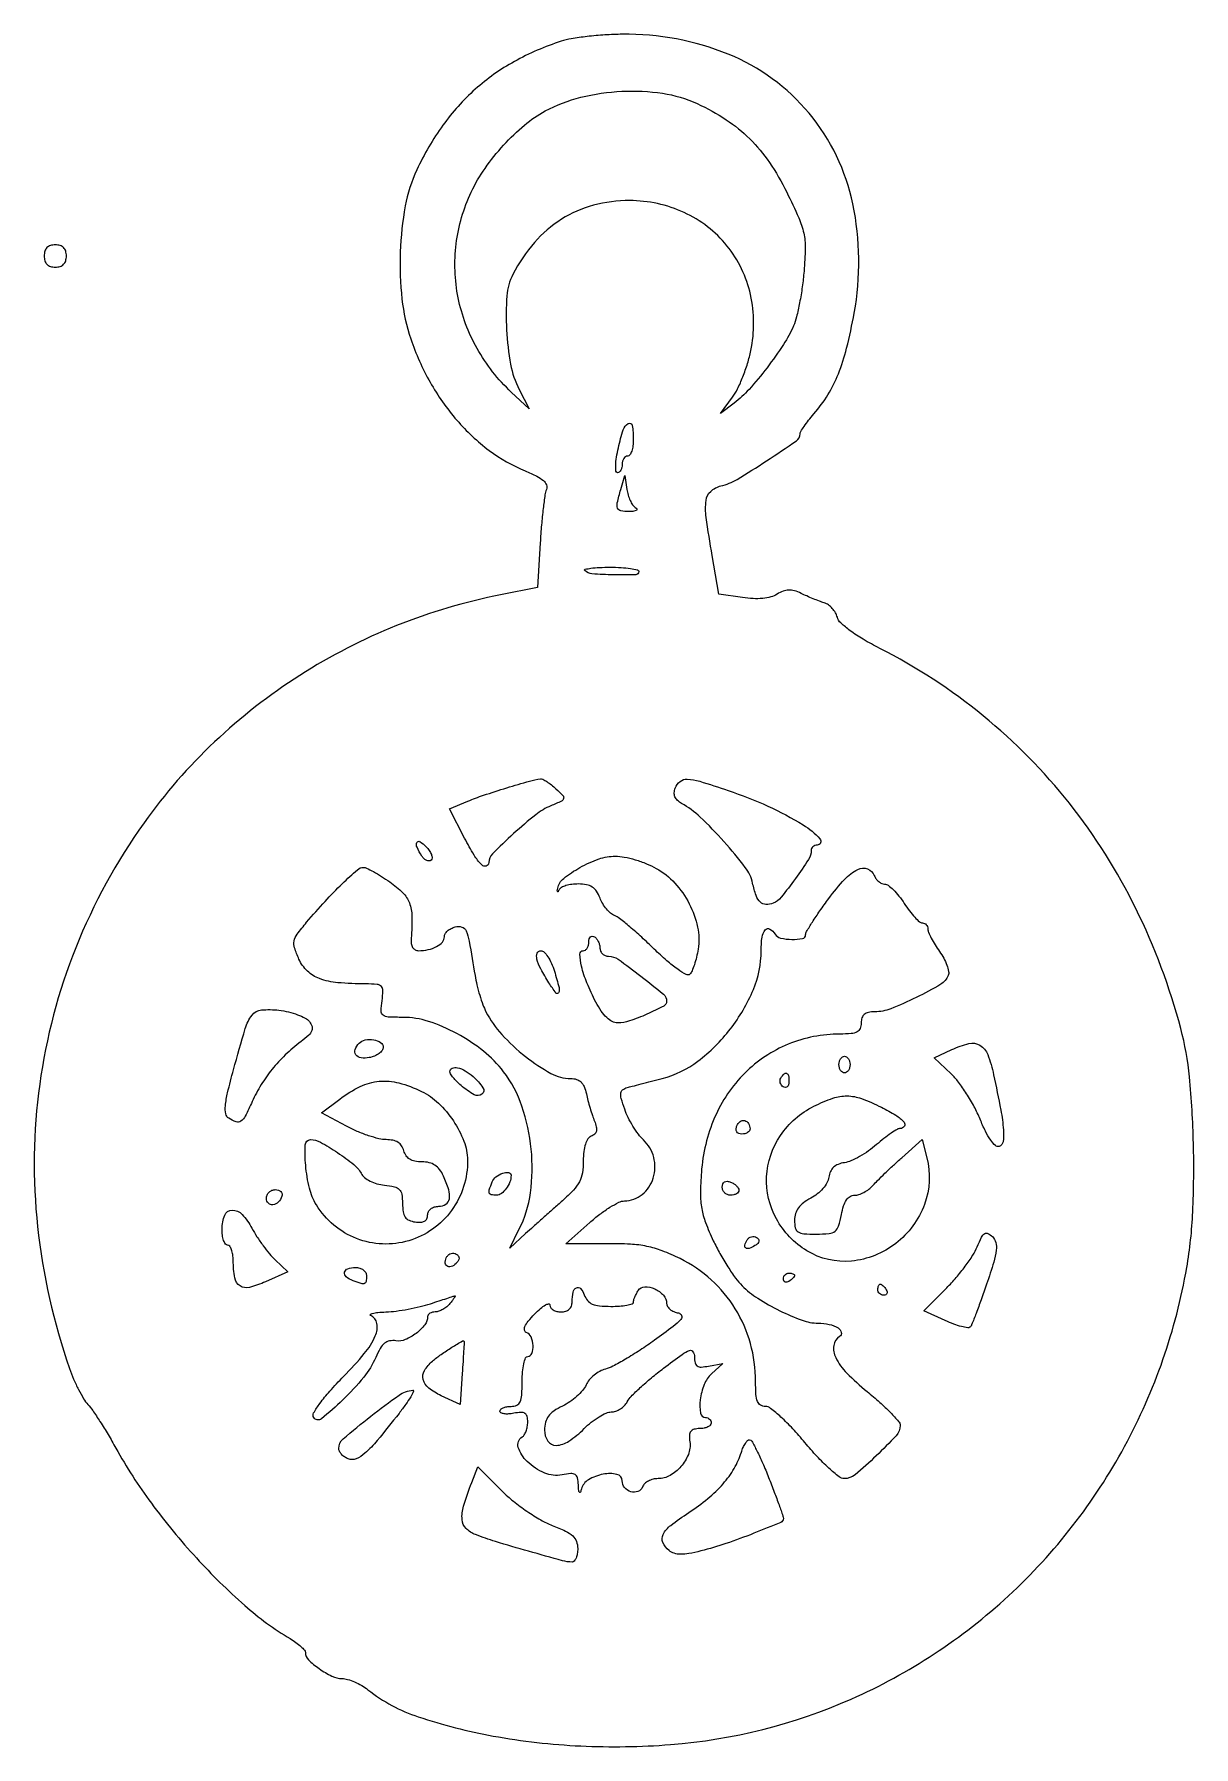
# Model space of a CAD drawing. Extents: x 0 to 209, y 1 to 309.
import ezdxf

# ---------------------------------------------------------------- set-up
doc = ezdxf.new("R2010")
doc.units = 0

msp = doc.modelspace()

# ---------------------------------------------------------------- linework, layer by layer
for points in [[(95, 307.645147, 0.047051), (86.594346, 303.989402, 0.056077), (79.543692, 298.995084, 0.055706), (73.743255, 292.528623, 0.045499), (69.050722, 284.5, 0.064658), (66.97737, 278.001821, 0.035968), (66.081319, 269.723089, 0.035664), (66.381661, 261.239459, 0.055111), (67.957954, 254.082924, 0.046706), (71.446738, 246.275888, 0.050158), (76.255599, 239.451294, 0.05272), (82.070086, 234.019418, 0.06424), (88.537887, 230.335555, -0.017796), (90.630556, 229.388377, -0.06391), (91.847936, 228.576332, -0.123605), (92.388195, 227.801562, -0.193647), (92.372483, 227, 0.065161), (92.098288, 226.016994, 0.006347), (91.779645, 223.564247, 0.00796), (91.482308, 220.617868, 0.006218), (91.250243, 217.410204), (90.766014, 209.320408), (84.133007, 208.024477, 0.047161), (65.404897, 202.49288, 0.046854), (48.001467, 193.540836, 0.047079), (32.644358, 181.552669, 0.048604), (19.981923, 167.020745, 0.059774), (7.686925, 144.52684, 0.061296), (1.192252, 119.952414, 0.060791), (0.820851, 94.353272, 0.057125), (6.553158, 68.844838, 0.017735), (7.298313, 66.927306, 0.016386), (8.195866, 65.015209, 0.016634), (9.107376, 63.365998, 0.051183), (9.868391, 62.344838, -0.035489), (10.728821, 61.262749, -0.007775), (12.043259, 59.279421, -0.008057), (13.493971, 56.932354, -0.007658), (14.893727, 54.5, 0.03258), (21.285009, 44.57271, 0.025913), (29.389158, 34.732713, 0.026559), (38.08915, 26.179118, 0.046288), (46.25, 20.212688, -0.02177), (47.303067, 19.519252, -0.028891), (48.192188, 18.794915, -0.028999), (48.837148, 18.131676, -0.180277), (49, 17.694685, 0.20218), (49.535523, 16.424448, 0.039768), (51.481195, 14.80766, 0.041842), (53.765509, 13.468596, 0.10813), (55.615141, 13.033269, -0.068663), (56.605282, 12.880748, -0.030245), (57.852551, 12.424864, -0.029225), (59.137152, 11.77342, -0.034703), (60.261655, 11.008822, 0.086411), (69.292551, 6.143917, 0.035635), (82.797742, 2.688446, 0.033061), (98.53765, 0.899846, 0.031245), (114.679262, 1.148746, 0.084683), (147.22024, 9.348716, 0.082738), (175.497027, 27.911609, 0.082117), (196.390857, 54.781942, 0.08165), (207.574669, 87, 0.031664), (208.657042, 96.995154, 0.017374), (208.777974, 109.311483, 0.017263), (208.065512, 121.281792, 0.041729), (206.502631, 130, 0.04894), (198.409982, 151.591937, 0.053411), (186.457319, 170.525321, 0.05422), (170.946721, 186.261721, 0.053293), (152.330308, 198.400286, -0.014993), (149.364129, 200.025738, -0.025703), (147.009415, 201.577513, -0.028552), (145.329954, 202.96693, -0.142647), (144.708986, 204.004838, 0.06978), (144.373873, 204.808381, 0.051833), (143.800416, 205.581786, 0.052396), (143.089251, 206.211219, 0.077022), (142.344939, 206.585631, -0.013175), (141.474222, 206.89234, -0.006163), (140.362886, 207.332814, -0.006102), (139.20813, 207.823601, -0.008509), (138.188288, 208.292684, 0.040869), (136.971889, 208.759487, 0.079553), (135.942965, 208.889782, 0.083204), (134.955501, 208.690812, 0.048385), (133.870114, 208.150957, -0.073286), (132.744167, 207.65899, -0.041836), (131.2814, 207.389783, -0.036214), (129.553355, 207.344875, -0.025614), (127.620763, 207.534161), (123.377875, 208.170422), (122.188937, 215.10377, -0.007425), (121.117381, 221.962507, -0.066131), (121.092815, 225.01051, -0.176256), (121.931707, 226.650028, -0.128585), (123.75, 227.627282, 0.074588), (126.659861, 228.810817, 0.011519), (131.959772, 232.120575, 0.006147), (137.357475, 235.76258, 0.246025), (138, 236.989352, -0.14071), (138.118533, 237.402209, -0.011853), (138.734777, 238.336925, -0.015014), (139.543282, 239.43056, -0.011039), (140.501369, 240.594461, 0.040091), (143.017411, 244.04059, 0.042696), (144.891438, 247.774441, 0.034475), (146.380747, 252.409347, 0.015097), (147.737963, 258.72162, 0.097183), (147.49908, 278.363573, 0.122479), (139.620899, 294.686743, 0.123624), (125.084467, 305.316491, 0.100157), (106.039901, 308.895147, 0.012801), (102.896496, 308.770896, 0.01191), (99.686721, 308.484707, 0.011985), (96.846506, 308.093974, 0.038901)], [(119.5, 296.418366, -0.037929), (124.709014, 293.524159, -0.049351), (128.944589, 290.087887, -0.048402), (132.484945, 285.831871, -0.034542), (135.609862, 280.474886, -0.010601), (137.760529, 275.8806, -0.050424), (138.660583, 273.126411, -0.058128), (138.92831, 270.429985, -0.016999), (138.714917, 266.262176, -0.013635), (138.397088, 263.446927, -0.012631), (137.919855, 260.579998, -0.012733), (137.365793, 258.050962, -0.040719), (136.818859, 256.414412, -0.044419), (135.029544, 253.081522, -0.018315), (132.057781, 248.902169, -0.018165), (128.816673, 244.983614, -0.049331), (126.170273, 242.54367), (123.708569, 240.686803), (125.855799, 243.593401, 0.046458), (126.760865, 245.091677, 0.019264), (127.709329, 247.261812, 0.018862), (128.553709, 249.681161, 0.023105), (129.150429, 252, 0.106509), (129.084625, 262.04718, 0.11583), (124.845245, 270.836836, 0.115879), (117.138591, 276.818443, 0.106666), (107.332905, 278.978038, 0.066657), (100.831208, 278.135511, 0.075679), (95.079586, 275.614761, 0.073679), (90.221394, 271.428718, 0.058877), (86.343864, 265.698067, 0.101455), (85.247344, 261.812215, 0.031682), (85.189696, 255.725397, 0.032376), (85.930851, 249.505611, 0.072053), (87.459997, 245), (89.242491, 241.5), (86.051197, 244.5, -0.075401), (79.899374, 252.332839, -0.079587), (76.487545, 261.496775, -0.080532), (76.130739, 271.17404, -0.079829), (78.844627, 280.5, -0.041651), (81.322799, 284.771018, -0.032694), (84.667043, 288.954464, -0.033293), (88.429717, 292.563036, -0.051214), (92.161526, 295.092049, -0.062759), (98.553435, 297.55584, -0.048557), (105.944558, 298.639011, -0.049215), (113.280361, 298.272849, -0.070894)], [(2, 269, 0.072254), (2.126841, 268.126841, 0.124864), (2.5, 267.5, 0.124864), (3.126841, 267.126841, 0.072254), (4, 267, 0.072254), (4.873159, 267.126841, 0.124864), (5.5, 267.5, 0.124864), (5.873159, 268.126841, 0.072254), (6, 269, 0.072254), (5.873159, 269.873159, 0.124864), (5.5, 270.5, 0.124864), (4.873159, 270.873159, 0.072254), (4, 271, 0.072254), (3.126841, 270.873159, 0.124864), (2.5, 270.5, 0.124864), (2.126841, 269.873159, 0.072254)], [(108, 236, -0.031626), (107.927234, 234.850749, -0.048861), (107.70625, 233.88125, -0.06271), (107.384262, 233.209557, -0.254951), (107, 233, 0.148195), (106.618646, 232.884432, 0.098894), (106.29375, 232.559375, 0.082425), (106.074694, 232.073457, 0.064853), (106, 231.5, -0.055471), (105.936145, 230.926207, -0.07503), (105.747002, 230.440625, -0.094437), (105.467326, 230.114934, -0.169843), (105.138731, 230, -0.388046), (104.861124, 230.253642, -0.031907), (104.832948, 231.321875, -0.029747), (104.974129, 232.774313, -0.017148), (105.307208, 234.5, -0.020579), (106.191595, 237.744556, -0.191101), (107.093366, 238.848559, -0.520686), (107.80067, 238.505247, -0.03972)], [(108.350815, 223.765313, -0.129985), (108.619171, 223.473443, -0.38145), (108.558557, 223.229865, -0.123445), (108.107793, 223.064082, -0.024999), (107.25, 223.015313, -0.043816), (105.754286, 223.136384, -0.266266), (105.177317, 223.611416, -0.148626), (105.113405, 224.571841, -0.012558), (105.743148, 227), (106.458987, 229.5), (106.830309, 227, 0.036705), (107.05724, 225.989123, 0.036317), (107.430128, 225.018561, 0.038696), (107.883245, 224.221204, 0.102318)], [(109, 212.232603, -0.406457), (108.436546, 211.653985, -0.01058), (104.481386, 211.632649, -0.013479), (100.566561, 211.800003, -0.180864), (99.280823, 212.385844, -0.583096), (99.346984, 212.624534, -0.027635), (100.364783, 212.819592, -0.022346), (101.89307, 212.956602, -0.011182), (103.833333, 213, -0.013955), (105.814091, 212.944707, -0.022913), (107.482292, 212.774577, -0.019144), (108.759004, 212.534684, -0.350023)], [(94.082198, 173.138048, -0.015861), (95.327446, 171.90187, -0.267797), (95.456754, 171.359444, -0.214959), (95.059483, 170.899829, -0.010464), (93.169007, 170.070005, 0.07031), (90.447174, 168.463927, 0.016968), (86.460331, 165.055045, 0.011318), (82.642078, 161.396975, 0.198597), (82, 159.844198, -0.328569), (81.544286, 159.225582, -0.280139), (80.74066, 159.426767, -0.058691), (79.354036, 161.206166, -0.016974), (77.648333, 164.25), (74.936223, 169.5), (78.218112, 170.887553, -0.018791), (81.061731, 171.965763, -0.00658), (85.223306, 173.306555, -0.005286), (89.333963, 174.524061, -0.041255), (91.291813, 174.910583, -0.145369), (91.718213, 174.834635, -0.02524), (92.438112, 174.426785, -0.025582), (93.258969, 173.844386, -0.020452)], [(125.055828, 172.828638, -0.025152), (132.232406, 170.001298, -0.031137), (138.576166, 166.635178, -0.071636), (141.587219, 164.134199, -0.649979), (141.083333, 163, 0.089892), (140.669733, 162.925035, 0.095317), (140.318229, 162.710171, 0.099771), (140.083049, 162.389765, 0.109004), (140, 162.013348, -0.144701), (139.533355, 160.434661, -0.012725), (137.154352, 156.959228, -0.013576), (134.604541, 153.624947, -0.125484), (133.159758, 152.546716, -0.105941), (131.853639, 152.308546, -0.187625), (130.859946, 152.730623, -0.115971), (130.096545, 153.92878, -0.030052), (129.468147, 156.145027, 0.10974), (128.147523, 158.988416, 0.01856), (124.309688, 163.633421, 0.020851), (120.03203, 168.050698, 0.064287), (116.682332, 170.5, -0.064329), (115.936614, 171.045365, -0.104618), (115.493794, 171.68932, -0.111251), (115.365263, 172.427782, -0.079843), (115.53932, 173.25, -0.134123), (116.424436, 174.452264, -0.180362), (117.69996, 174.864564, -0.063669), (119.944765, 174.475957, -0.006605)], [(71.636103, 160.30277, -0.176889), (71.278758, 160.136611, -0.124167), (70.836774, 160.208838, -0.091488), (70.371933, 160.521099, -0.058289), (69.96094, 161.02896, -0.030352), (69.087353, 162.615839, -0.214706), (69.070563, 163.474261, -0.466566), (69.590144, 163.631732, -0.051692), (70.690476, 162.738095, -0.042131), (71.283044, 162.036266, -0.061728), (71.665576, 161.325397, -0.081089), (71.79508, 160.713459, -0.211086)], [(112.113756, 158.815909, -0.079194), (115.464027, 156.161143, -0.066148), (118.069214, 152.437997, -0.0677), (119.562618, 148.259396, -0.092495), (119.656696, 144.271892, -0.018397), (119.367633, 142.828603, -0.020748), (118.982375, 141.468089, -0.020512), (118.562736, 140.347977, -0.096782), (118.181336, 139.781336, -0.334068), (117.534719, 139.689834, -0.027019), (115.986626, 140.656693, -0.02652), (114.031469, 142.190855, -0.013766), (111.7519, 144.29703, 0.008165), (109.512543, 146.413033, 0.010219), (107.36415, 148.298526, 0.008603), (105.512019, 149.804481, 0.074905), (104.591863, 150.326375, -0.089202), (103.901227, 150.744449, -0.040412), (103.16434, 151.507829, -0.038322), (102.496952, 152.461992, -0.042633), (102.009743, 153.474374, 0.054183), (101.39087, 154.687953, 0.104494), (100.620988, 155.453726, 0.098939), (99.576865, 155.867439, 0.045035), (98.108084, 156, 0.032373), (96.944823, 155.924604, 0.039863), (95.881385, 155.698906, 0.044227), (95.051327, 155.37005, 0.16261), (94.658333, 154.975, -0.022436), (94.471857, 154.63788, -0.481129), (94.373375, 154.625625, -0.238367), (94.325005, 154.766968, -0.014233), (94.402093, 155.225, -0.177153), (95.47589, 156.992753, -0.041452), (98.400801, 158.957093, -0.042789), (101.82862, 160.500296, -0.084574), (104.761729, 161, -0.048139), (106.367773, 160.845014, -0.024095), (108.351096, 160.358423, -0.023674), (110.372239, 159.652309, -0.032158)], [(64.196249, 156.363999, -0.043858), (66.512234, 154.438189, -0.106994), (67.715128, 152.58722, -0.08787), (68.173269, 150.176704, -0.023343), (68.039125, 146.25, 0.051695), (68.060314, 145.307264, 0.100499), (68.300507, 144.596989, 0.132642), (68.741788, 144.159897, 0.129945), (69.346647, 144, 0.053073), (71.103636, 144.187025, 0.069938), (72.614463, 144.741505, 0.088195), (73.642599, 145.551584, 0.183916), (74, 146.490357, -0.134979), (74.144619, 147.016304, -0.072995), (74.57114, 147.541157, -0.064048), (75.200815, 147.985703, -0.057823), (75.944306, 148.275185, -0.137827), (77.171157, 148.252915, -0.226394), (77.924939, 147.568284, -0.05343), (78.469232, 145.68535, -0.00285), (79.518336, 139.534555, 0.018651), (79.864968, 137.829266, 0.01405), (80.367772, 135.983328, 0.014256), (80.939486, 134.272698, 0.03156), (81.492879, 133.01377, 0.065791), (84.338958, 128.929865, 0.040843), (88.623966, 124.945009, 0.040857), (93.181481, 121.921072, 0.126282), (96.730948, 121.003738, -0.073869), (97.801354, 120.842898, -0.119828), (98.58872, 120.376121, -0.102618), (99.152099, 119.539457, -0.044371), (99.550156, 118.25, 0.011617), (99.83874, 117.039164, 0.007841), (100.221485, 115.671569, 0.007901), (100.633453, 114.360113, 0.01555), (101.009467, 113.334064, -0.037228), (101.34276, 112.286177, -0.110424), (101.352932, 111.536374, -0.153491), (101.052024, 110.999678, -0.097504), (100.440259, 110.615449, 0.155668), (99.833107, 110.129205, 0.068079), (99.378719, 109.190287, 0.051146), (99.092322, 107.863345, 0.027599), (99, 106.192063, -0.039856), (98.827975, 104.03742, -0.080584), (98.293678, 102.425996, -0.068787), (97.215059, 100.909809, -0.022798), (95.25, 99.006203, 0.000709), (93.604609, 97.547451, 0.000499), (91.758134, 95.902441, 0.000503), (89.994812, 94.325159, 0.001058), (88.628755, 93.095526), (85.757509, 90.5), (87.432237, 93.803764, 0.084084), (89.488579, 100.418741, 0.057805), (89.631313, 108.287832, 0.057575), (87.964296, 116.019094, 0.081229), (84.656483, 122.228165, 0.061441), (81.046916, 125.918583, 0.044691), (76.252933, 129.089837, 0.045599), (71.132274, 131.278783, 0.078367), (66.559001, 132, -0.011594), (63.874526, 132.062257, -0.157656), (62.969732, 132.401906, -0.236566), (62.623375, 133.148521, -0.028881), (62.786692, 135, 0.025641), (62.957296, 136.800772, 0.206301), (62.668015, 137.560756, 0.181903), (61.892828, 137.926005, 0.019297), (59.863499, 138.011006, -0.020766), (54.809532, 138.237563, -0.067308), (51.540792, 138.971041, -0.101917), (49.361675, 140.332024, -0.096251), (47.844559, 142.46851, -0.026745), (47.044833, 144.517713, -0.131708), (46.975153, 145.74537, -0.10891), (47.521178, 146.96096, -0.015568), (49.227716, 149.113774, -0.010425), (52.543559, 152.877198, -0.01477), (55.659065, 156.073203, -0.010273), (58.357029, 158.576903, -0.182527), (59.446249, 158.994923, -0.116597), (60.007143, 158.865496, -0.011723), (61.23189, 158.224183, -0.014206), (62.6704, 157.373147, -0.010844)], [(151.361626, 157.5, 0.068184), (151.677344, 156.92559, 0.06223), (152.144554, 156.436989, 0.065969), (152.685762, 156.103883, 0.102942), (153.218615, 155.987621, -0.162756), (153.854333, 155.768208, -0.031163), (154.787231, 154.95439, -0.030271), (155.800294, 153.823823, -0.02383), (156.759193, 152.487621, 0.018609), (157.69677, 151.151919, 0.025232), (158.645798, 150.024489, 0.023868), (159.496913, 149.194345, 0.183312), (160.009193, 149, -0.109794), (160.387187, 148.915985, -0.099874), (160.708951, 148.678159, -0.095089), (160.924748, 148.322678, -0.089232), (161, 147.90437, 0.101824), (161.123256, 147.305404, 0.018159), (161.614927, 146.266997, 0.018962), (162.291939, 145.07476, 0.016105), (163.093368, 143.868876, -0.031431), (163.855571, 142.642092, -0.036449), (164.416277, 141.387284, -0.039426), (164.721743, 140.277293, -0.139939), (164.657262, 139.549222, -0.170145), (163.302327, 137.951867, -0.017723), (158.907855, 135.580618, -0.021345), (154.316732, 133.548519, -0.093776), (151.417838, 133, 0.048216), (150.286645, 132.890663, 0.125245), (149.55223, 132.543204, 0.14605), (149.139898, 131.926906, 0.07504), (149, 131, -0.09233), (148.810868, 129.984516, -0.182073), (148.272267, 129.380826, -0.101914), (147.21235, 129.0772, -0.018969), (145.178139, 129, 0.097351), (135.889432, 127.174167, 0.099338), (128.058151, 121.973591, 0.095714), (122.631154, 113.96757, 0.083554), (120.240737, 104.120534, 0.015941), (120.088281, 100.267724, 0.045269), (120.310389, 97.591528, 0.047778), (121.002104, 95.080091, 0.019411), (122.394829, 91.813896, 0.016975), (123.589889, 89.494806, 0.014497), (125.00087, 87.134307, 0.014738), (126.410064, 85.062184, 0.039695), (127.564901, 83.707826, 0.054702), (130.375195, 81.453304, 0.02747), (134.347247, 79.221669, 0.026733), (138.378784, 77.500485, 0.086031), (141.239102, 76.984687, -0.051977), (143.265808, 76.759549, -0.086306), (144.853967, 76.112889, -0.201163), (145.421027, 75.30997, -0.318978), (145.106763, 74.565983, 0.222871), (144.05905, 72.962106, 0.152132), (144.41571, 70.778094, 0.078501), (146.411508, 67.98549, 0.02781), (150.056802, 64.670314, -0.011929), (152.333592, 62.728112, -0.016958), (154.254185, 60.887898, -0.013006), (155.729278, 59.294441, -0.182185), (156, 58.576116, -0.188224), (155.280176, 56.731716, -0.01654), (151.698887, 53.091708, -0.017029), (147.886034, 49.704165, -0.174836), (145.933799, 49, -0.171059), (145.007561, 49.326434, -0.016516), (143.172584, 50.905901, -0.019487), (141.064134, 53.003025, -0.014182), (138.881145, 55.488173, 0.014754), (136.692453, 57.974067, 0.020066), (134.566649, 60.07392, 0.017377), (132.712347, 61.64971, 0.167252), (131.75, 61.988173, -0.13845), (130.889176, 62.237487, -0.161947), (130.348321, 62.889302, -0.07778), (130.071081, 64.15113, -0.015259), (130, 66.479764, 0.067831), (129.068505, 73.314505, 0.070142), (126.343942, 79.566735, 0.070703), (122.020835, 84.781474, 0.070724), (116.416468, 88.58467, 0.021765), (113.181799, 89.996296, 0.041325), (110.457355, 90.795572, 0.037472), (107.467499, 91.179934, 0.014848), (103.324169, 91.276287), (95.832017, 91.228007), (100.166009, 95.085622, -0.019804), (101.966206, 96.564459, -0.023057), (103.79126, 97.818399, -0.022879), (105.411417, 98.724943, -0.11288), (106.421259, 98.971618, 0.16971), (109.591741, 100.132487, 0.14675), (111.578507, 103.085892, 0.137433), (111.681133, 106.803843, 0.144803), (109.825624, 109.947829, -0.044862), (108.905968, 110.973182, -0.023081), (107.937915, 112.402572, -0.022742), (107.070454, 113.976714, -0.031776), (106.452757, 115.459747, -0.013199), (105.833483, 117.428653, -0.096939), (105.750052, 118.407138, -0.208806), (106.080899, 118.985092, -0.096769), (106.877133, 119.366041, 0.000193), (107.788996, 119.602473, 0.000039), (109.40521, 120.022334, 0.000041), (111.284331, 120.510817, 0.000039), (113.204433, 121.010281, 0.099033), (119.625257, 124.127624, 0.065702), (125.462507, 129.909401, 0.065734), (129.597105, 137.003777, 0.099425), (131, 143.989102, -0.033536), (131.162896, 146.415039, -0.140632), (131.74432, 147.739986, -0.361551), (132.56701, 147.89308, -0.127522), (133.5, 147, 0.199929), (134.506277, 146.277703, 0.051308), (136.534797, 146.022014, 0.054695), (138.435349, 146.186675, 0.357988), (139, 146.874252, -0.137246), (139.156149, 147.432403, -0.006152), (140.22434, 149.144256, -0.009947), (141.571101, 151.155348, -0.006916), (143.167967, 153.374252, -0.026864), (146.040597, 156.845252, -0.090058), (148.388441, 158.615684, -0.2083), (150.134574, 158.713116, -0.215601)], [(102, 144.440983, 0.107414), (102.119485, 143.891208, 0.099546), (102.458116, 143.423289, 0.095769), (102.964169, 143.109568, 0.09125), (103.559543, 143, -0.15531), (105.271427, 142.45511, -0.010845), (109.374838, 139.412635, -0.009001), (113.408912, 136.165759, -0.222332), (114, 134.902179, -0.279594), (113.464644, 134.019637, -0.015726), (110.456875, 132.571097, -0.022888), (107.319385, 131.348397, -0.081639), (105.199838, 131, -0.121864), (104.217556, 131.243019, -0.069049), (103.216508, 131.962134, -0.053482), (102.221921, 133.135515, -0.029659), (101.260831, 134.75, -0.021795), (99.665882, 138.190714, -0.037224), (98.682015, 141.199174, -0.049877), (98.372397, 143.365139, -0.426662), (98.980948, 144, 0.150959), (99.369579, 144.120071, 0.098453), (99.700653, 144.457961, 0.081472), (99.923961, 144.962949, 0.063527), (100, 145.559017, -0.066118), (100.073267, 146.110654, -0.138808), (100.29375, 146.478525, -0.191142), (100.620352, 146.607943, -0.139169), (101, 146.5, -0.08825), (101.382836, 146.157656, -0.053305), (101.70625, 145.640225, -0.051278), (101.925833, 145.038022, -0.061875)], [(93.799738, 140.300853, -0.009064), (94.645258, 137.356642, -0.178098), (94.561004, 136.433049, -0.562571), (94.089572, 136.384587, -0.019742), (92.810699, 138.218792, -0.019327), (91.351662, 140.704752, -0.061783), (90.659945, 142.495163, -0.151265), (90.718054, 143.550943, -0.313603), (91.363604, 144, -0.203084), (91.940459, 143.755621, -0.046781), (92.615812, 142.913376, -0.041044), (93.269777, 141.717245, -0.030136)], [(49.710519, 131.245718, -0.084939), (50.191072, 130.372454, -0.184199), (50.167909, 129.618632, -0.109676), (49.596275, 128.806833, -0.021213), (48.210519, 127.648158, 0.026492), (45.378524, 125.22901, 0.032151), (43.007704, 122.666732, 0.033135), (41.043134, 119.891959, 0.031561), (39.426795, 116.837661, -0.011732), (38.175691, 114.22836, -0.121626), (37.402672, 113.333764, -0.241102), (36.541448, 113.209818, -0.058843), (35.207818, 113.8504, -0.208563), (34.666401, 114.651674, -0.070551), (34.605788, 116.089654, -0.034897), (35.006868, 118.447263, -0.006961), (36.073115, 122.585087, -0.006143), (38.189617, 129.989893, -0.090435), (39.413601, 132.393096, -0.208397), (41.092102, 133.32853, -0.054997), (44.235312, 133.289667, -0.028683), (45.956662, 132.977151, -0.030095), (47.602838, 132.473124, -0.031555), (48.959462, 131.866679, -0.104071)], [(63, 126.616577, -0.159737), (62.814889, 126.051939, -0.074439), (62.265625, 125.49915, -0.062319), (61.456349, 125.040596, -0.050582), (60.5, 124.755249, -0.083554), (59.01318, 124.722292, -0.204816), (58.098553, 125.281296, -0.245985), (57.968375, 126.234288, -0.110133), (58.666667, 127.333333, -0.147836), (59.783252, 127.931566, -0.090805), (61.287044, 127.957423, -0.104814), (62.541466, 127.466854, -0.252453)], [(172.828844, 121.670124, -0.00562), (174.117443, 115.320929, -0.028403), (174.593962, 111.737546, -0.054923), (174.521463, 109.626044, -0.283495), (173.803704, 108.767901, -0.280843), (173.157943, 108.916264, -0.047257), (172.301821, 109.926645, -0.037033), (171.35533, 111.525636, -0.018601), (170.391002, 113.666405, 0.025929), (169.340156, 115.910849, 0.019628), (167.967266, 118.259476, 0.019982), (166.49975, 120.367284, 0.042848), (165.173933, 121.837522), (162.117404, 124.692748), (165.285925, 126.193334, -0.051541), (168.386644, 127.287757, -0.196598), (170.373609, 126.983537, -0.169678), (171.760366, 125.318521, -0.036727)], [(147, 123.5, -0.064853), (146.925306, 122.926543, -0.082425), (146.70625, 122.440625, -0.098894), (146.381354, 122.115568, -0.148195), (146, 122, -0.148195), (145.618646, 122.115568, -0.098894), (145.29375, 122.440625, -0.082425), (145.074694, 122.926543, -0.064853), (145, 123.5, -0.064853), (145.074694, 124.073457, -0.082425), (145.29375, 124.559375, -0.098894), (145.618646, 124.884432, -0.148195), (146, 125, -0.148195), (146.381354, 124.884432, -0.098894), (146.70625, 124.559375, -0.082425), (146.925306, 124.073457, -0.064853)], [(69.909145, 118.675872, -0.077926), (72.935621, 116.562368, -0.054096), (75.619886, 113.359677, -0.05483), (77.513674, 109.72137, -0.08938), (78.17622, 106.314692, -0.162029), (75.301942, 97.262832, -0.164802), (67.594967, 91.814106, -0.166267), (58.217296, 92.196811, -0.164706), (50.994598, 98.24086, -0.076707), (49.735507, 101.265908, -0.038042), (49.050078, 105.375894, -0.034872), (48.977834, 109.082285, -0.399578), (49.94284, 110, -0.127836), (51.693273, 109.545027, -0.019753), (54.780534, 107.660329, -0.021048), (57.715217, 105.52206, -0.102262), (59.027167, 103.949239, 0.099584), (59.63888, 103.207934, 0.052865), (60.64087, 102.556118, 0.04818), (61.882949, 102.067454, 0.045406), (63.220604, 101.813259, -0.029472), (65.013028, 101.531406, -0.146112), (65.896405, 101.042985, -0.157018), (66.332964, 100.170772, -0.035597), (66.469276, 98.5, 0.035341), (66.591679, 96.990163, 0.113089), (66.960987, 96.056782, 0.140609), (67.645031, 95.49288, 0.067341), (68.75, 95.180449, 0.046348), (69.746593, 95.132128, 0.116249), (70.442516, 95.328962, 0.157322), (70.851771, 95.76685, 0.110326), (71, 96.430449, -0.119572), (71.149549, 97.04686, -0.107759), (71.568562, 97.553806, -0.094773), (72.212311, 97.886014, -0.07198), (73, 98, 0.143108), (74.280011, 98.374019, 0.21562), (74.904571, 99.332545, 0.114255), (74.780414, 100.989915, 0.031318), (73.839485, 103.452947, 0.05279), (73.147688, 104.625552, 0.088178), (72.316817, 105.409588, 0.089521), (71.276138, 105.851957, 0.055901), (69.956116, 106, -0.047001), (68.699503, 106.118385, -0.091342), (67.763041, 106.481651, -0.107185), (67.113127, 107.106551, -0.084119), (66.710251, 108, 0.083606), (66.312476, 108.88454, 0.104743), (65.669804, 109.511026, 0.091208), (64.754079, 109.878912, 0.050066), (63.547814, 110, -0.06079), (62.228016, 110.161056, -0.02031), (60.357617, 110.705939, -0.019871), (58.31607, 111.483311, -0.021409), (56.393998, 112.403195), (51.879608, 114.80639), (55.189804, 117.301318, -0.049352), (58.884633, 119.552663, -0.089112), (62.289287, 120.498111, -0.088648), (65.822339, 120.201631, -0.048417)], [(79.171259, 121.345012, -0.055454), (80.954593, 119.329833, -0.405245), (80.772296, 118.173739, -0.297405), (79.36082, 118.080147, -0.049079), (77.011431, 119.722241, -0.020593), (76.241314, 120.438641, -0.02571), (75.590858, 121.16704, -0.025418), (75.119865, 121.81752, -0.144971), (75, 122.222241, -0.300478), (75.406588, 122.837723, -0.15382), (76.367639, 122.932176, -0.082403), (77.75231, 122.392375, -0.049894)], [(136, 120.440983, -0.067432), (135.925389, 119.890269, -0.140899), (135.701458, 119.524436, -0.190788), (135.36964, 119.397824, -0.136093), (134.983688, 119.510081, -0.090427), (134.639411, 119.820631, -0.095498), (134.434921, 120.22714, -0.099685), (134.401101, 120.665803, -0.108373), (134.542705, 121.069098, -0.050477), (135.13314, 121.838655, -0.315493), (135.592818, 121.933879, -0.25701), (135.914842, 121.519563, -0.039415)], [(152.640469, 115.822745, -0.021646), (155.229541, 114.386495, -0.073867), (156.702922, 113.15246, -0.331751), (156.766754, 112.407315, -0.2595), (156.034796, 112, 0.134824), (155.484986, 111.849, 0.015187), (154.382864, 111.148103, 0.017537), (153.102041, 110.210547, 0.013397), (151.766591, 109.099926, -0.027507), (150.319757, 107.964149, -0.02467), (148.704819, 106.948958, -0.025466), (147.16312, 106.183301, -0.067591), (145.981795, 105.849926, 0.058984), (144.865039, 105.555349, 0.093835), (144.031816, 105.029638, 0.098791), (143.476438, 104.258039, 0.071598), (143.179003, 103.238966, -0.091666), (142.845026, 102.243996, -0.051056), (142.111515, 101.191571, -0.047477), (141.100022, 100.220138, -0.048304), (139.929003, 99.463286, 0.041367), (138.603012, 98.632072, 0.073836), (137.698977, 97.719623, 0.084904), (137.17891, 96.680299, 0.073773), (137, 95.47432, 0.055051), (137.150633, 94.110338, 0.198586), (137.642907, 93.409071, 0.125151), (138.65359, 93.076759, 0.017166), (140.888709, 93, 0.021412), (143.227516, 93.100202, 0.143615), (144.299785, 93.517223, 0.156664), (144.929063, 94.429578, 0.026894), (145.434022, 96.5, -0.030184), (145.829181, 98.075173, -0.073331), (146.351846, 99.150183, -0.108005), (147.014113, 99.77546, -0.136208), (147.823072, 100, 0.080625), (148.599124, 100.125957, 0.041909), (149.503004, 100.514062, 0.040266), (150.386797, 101.080336, 0.048647), (151.109191, 101.75, -0.015116), (151.946545, 102.63761, -0.004517), (153.275824, 103.940205, -0.004525), (154.795545, 105.376474, -0.004884), (156.30321, 106.74857), (159.943557, 109.99714), (160.79781, 106.74857, -0.154397), (160.384228, 98.354974, -0.139522), (155.229702, 91.327744, -0.142324), (147.237181, 88.154577, -0.162075), (139.24086, 89.994598, -0.130772), (133.746425, 95.738526, -0.138757), (131.991845, 103.321551, -0.137931), (134.46876, 110.733691, -0.128656), (140.5, 116.004909, -0.030855), (143.921461, 117.454139, -0.088725), (146.456515, 117.868404, -0.085227), (149.036479, 117.385463, -0.02703)], [(129, 111.940983, -0.153789), (128.886945, 111.582111, -0.097959), (128.568594, 111.276414, -0.080499), (128.092934, 111.070142, -0.062212), (127.531385, 111, -0.094172), (126.97324, 111.106064, -0.165347), (126.618633, 111.406756, -0.151817), (126.502894, 111.882944, -0.076022), (126.63617, 112.494256, -0.145599), (127.224762, 113.25962, -0.217321), (128.039442, 113.423126, -0.204571), (128.734336, 112.912741, -0.13423)], [(86, 103.581787, -0.091394), (85.779505, 102.38558, -0.066248), (85.132343, 101.192089, -0.070886), (84.263684, 100.297523, -0.166142), (83.393011, 100, -0.041539), (82.436727, 100.079583, -0.279577), (82.091249, 100.377309, -0.158451), (82.09126, 100.961926, -0.013026), (82.606989, 102.418213, -0.141545), (83.281378, 103.309705, -0.078053), (84.499289, 103.953321, -0.112969), (85.569986, 104.066573, -0.379602)], [(127, 100.893011, -0.164455), (126.884842, 100.552359, -0.095748), (126.559375, 100.262322, -0.076852), (126.073715, 100.066322, -0.057609), (125.5, 100, -0.096899), (124.927495, 100.112001, -0.097416), (124.440625, 100.431406, -0.098432), (124.114629, 100.908181, -0.10122), (124, 101.468615, -0.094119), (124.106211, 102.027855, -0.166113), (124.407358, 102.382077, -0.151899), (124.885039, 102.496694, -0.075244), (125.5, 102.361626, -0.048303), (126.073796, 102.075237, -0.053891), (126.559375, 101.692784, -0.061199), (126.891374, 101.276919, -0.13875)], [(44.770833, 99.8125, -0.113253), (44.122932, 98.749304, -0.165501), (43.153639, 98.257027, -0.244413), (42.346973, 98.540134, -0.190724), (42, 99.416667, -0.099038), (42.120875, 100.020927, -0.097945), (42.465104, 100.534896, -0.097945), (42.979073, 100.879125, -0.099038), (43.583333, 101, -0.077096), (44.158616, 100.910766, -0.119977), (44.585286, 100.651172, -0.144529), (44.795817, 100.264262, -0.134046)], [(43.566096, 88.367793), (45.848842, 86.235586), (41.848469, 84.431669, -0.042891), (38.924223, 83.404146, -0.210993), (37.238935, 83.682536, -0.207777), (36.293456, 85.121009, -0.041569), (36.015313, 88.25, 0.034565), (35.936515, 89.303296, 0.052525), (35.710748, 90.192188, 0.068254), (35.384706, 90.803487, 0.240619), (35, 91, -0.251165), (34.615942, 91.205914, -0.064401), (34.29375, 91.859711, -0.049928), (34.072808, 92.805563, -0.032437), (34, 93.926676, -0.097082), (34.482808, 96.389831, -0.298726), (35.815958, 97.307976, -0.215084), (37.618369, 96.54341, -0.06411), (39.391675, 94.048162, 0.020974), (40.282585, 92.533705, 0.015018), (41.398227, 90.915937, 0.015205), (42.556148, 89.436735, 0.031237)], [(129.885723, 90.929373, -0.050263), (128.851256, 90.425666, -0.249192), (128.231135, 90.510366, -0.31899), (128.055152, 91.025759, -0.066358), (128.468963, 91.949781, -0.094768), (128.803462, 92.31425, -0.096839), (129.246423, 92.526153, -0.098884), (129.72872, 92.55319, -0.103479), (130.175861, 92.391312, -0.099167), (130.527509, 92.062889, -0.207337), (130.605142, 91.703881, -0.154764), (130.395325, 91.322543, -0.051827)], [(171.558733, 83.975811, -0.00427), (170.587801, 81.184731, -0.006218), (169.680344, 78.742445, -0.003311), (168.875768, 76.697291, -0.101337), (168.575086, 76.241753, -0.246056), (168.161688, 76.112572, -0.02096), (167.041413, 76.364932, -0.023947), (165.662734, 76.80864, -0.016097), (164.133005, 77.440023), (160.245621, 79.192989), (164.398376, 83.346495, 0.019656), (166.08588, 85.172493, 0.01672), (167.722282, 87.224232, 0.017045), (169.086359, 89.193773, 0.044796), (169.882273, 90.714721, -0.01518), (170.669205, 92.463058, -0.132158), (171.223506, 93.100061, -0.278188), (171.811501, 93.129049, -0.073131), (172.600549, 92.542308, -0.133202), (173.207342, 91.48388, -0.094462), (173.299919, 90.111254, -0.044009), (172.846988, 87.975587, -0.007323)], [(76.103799, 87.703799, -0.113251), (75.214666, 87.146534, -0.251496), (74.448742, 87.268926, -0.258096), (74.141241, 87.967994, -0.116221), (74.468963, 88.949781, -0.09291), (74.801911, 89.315254, -0.096292), (75.240657, 89.529717, -0.099247), (75.716563, 89.560607, -0.105525), (76.156231, 89.403444, -0.094625), (76.531428, 89.059296, -0.169261), (76.655459, 88.664644, -0.136091), (76.515485, 88.214314, -0.053431)], [(60, 85.5, -0.036287), (59.924839, 84.465711, -0.274596), (59.629044, 84.100721, -0.168163), (59.048849, 84.0888, -0.013436), (57.581787, 84.606989, -0.07847), (56.365442, 85.308319, -0.272501), (56.058901, 86.125027, -0.276633), (56.624395, 86.779244, -0.07973), (58, 87, -0.072314), (58.769411, 86.888136, -0.08892), (59.416667, 86.5625, -0.10214), (59.846791, 86.075754, -0.130775)], [(103.967776, 80, 0.017497), (105.5145, 80.054143, 0.028317), (106.820032, 80.220313, 0.027646), (107.793079, 80.456885, 0.324911), (108.015313, 80.75, -0.071675), (108.077785, 81.12864, -0.021688), (108.278022, 81.677203, -0.021239), (108.558792, 82.280101, -0.02163), (108.888139, 82.853245, -0.252232), (110.056212, 83.509426, -0.111342), (111.844499, 83.13929, -0.100622), (113.432075, 81.990411, -0.188121), (114, 80.534367, 0.140267), (114.159418, 79.97728, 0.083007), (114.620251, 79.455093, 0.071554), (115.304192, 79.045834, 0.061619), (116.111493, 78.819551, -0.267744), (116.679409, 78.366453, -0.279869), (116.557731, 77.664379, -0.051587), (115.179977, 76.380014, -0.006208), (111.831302, 73.913576, -0.010767), (109.203105, 72.112128, -0.011998), (106.591668, 70.491747, -0.01138), (104.308059, 69.21859, -0.059867), (102.969809, 68.705303, 0.064489), (101.950897, 68.303699, 0.04564), (100.931756, 67.613225, 0.04596), (100.064071, 66.757358, 0.069515), (99.5, 65.860826, -0.071488), (98.888048, 64.896614, -0.032864), (97.845733, 63.830172, -0.031706), (96.581546, 62.833246, -0.037971), (95.272709, 62.069099, 0.03462), (93.700614, 61.165309, 0.083883), (92.731431, 60.247202, 0.098444), (92.207572, 59.159472, 0.061154), (92.022709, 57.75, 0.149612), (92.615379, 55.754921, 0.26069), (94.107353, 54.987669, 0.140705), (96.41134, 55.73745, 0.047837), (99.153846, 58, -0.028531), (100.441084, 59.148154, -0.030216), (101.827165, 60.11875, -0.031692), (103.114227, 60.800489, -0.106336), (104.041739, 61, 0.085147), (104.837012, 61.13642, 0.057663), (105.664797, 61.541371, 0.056403), (106.398435, 62.138108, 0.071084), (106.915958, 62.842967, -0.071274), (107.621216, 63.802758, -0.012344), (109.242528, 65.375206, -0.013203), (111.254442, 67.136264, -0.011477), (113.451142, 68.875361, -0.00485), (116.804209, 71.356256, -0.068838), (118.117099, 72.056262, -0.355698), (118.735051, 71.843834, -0.139954), (119, 70.915818, 0.051668), (119.113088, 69.824366, 0.199282), (119.489941, 69.2734, 0.161411), (120.207269, 69.084551, 0.031573), (121.549967, 69.254303), (124.099935, 69.74176), (122.049967, 67.831925, 0.112254), (120.760688, 65.936018, 0.060162), (120.047291, 63.181773, 0.071932), (120.071992, 60.795095, 0.369804), (121, 60, -0.099038), (121.381638, 59.923658, -0.097945), (121.70625, 59.70625, -0.097945), (121.923658, 59.381638, -0.099038), (122, 59, -0.196611), (121.843746, 58.617992, -0.086344), (121.391478, 58.29375, -0.066256), (120.721327, 58.073591, -0.046307), (119.928434, 58, 0.060067), (118.924741, 57.878985, 0.176664), (118.355451, 57.498061, 0.151001), (118.112811, 56.793446, 0.040573), (118.171696, 55.597542, -0.126017), (117.902231, 53.370481, -0.085993), (116.579021, 51.176416, -0.086326), (114.600855, 49.562559, -0.128728), (112.452001, 49, 0.061305), (111.553829, 48.88946, 0.060361), (110.704214, 48.564327, 0.065799), (110.028197, 48.084287, 0.114372), (109.644843, 47.516859, -0.211165), (108.828591, 46.696064, -0.167176), (107.565251, 46.644656, -0.14912), (106.433519, 47.396981, -0.173732), (106, 48.606989, 0.352482), (105.062227, 49.771956, 0.103316), (102.596398, 49.795027, 0.082078), (99.925415, 48.788637, 0.199343), (98.669562, 47.147375, -0.032983), (98.473907, 46.567775, -0.57913), (98.315717, 46.547185, -0.140858), (98.185261, 46.883044, -0.010453), (98.116001, 47.875, 0.04288), (97.943775, 49.14765, 0.202416), (97.525075, 49.734568, 0.162866), (96.747066, 49.915755, 0.025833), (95.175061, 49.685012, -0.151337), (92.057826, 50.007223, -0.089305), (88.903262, 52.080897, -0.126454), (87.307251, 54.629083, -0.343979), (88, 56.5, 0.116227), (88.383762, 56.883449, 0.049219), (88.70625, 57.540895, 0.045128), (88.925974, 58.342673, 0.04435), (89, 59.175594, 0.057134), (88.882819, 60.197745, 0.197248), (88.504309, 60.730432, 0.156381), (87.791779, 60.914854, 0.032988), (86.5, 60.755249, -0.031701), (85.541823, 60.634359, -0.053628), (84.734375, 60.670744, -0.076393), (84.183445, 60.843992, -0.285831), (84, 61.138672, -0.214723), (84.14833, 61.468146, -0.079691), (84.5875, 61.746985, -0.060614), (85.234254, 61.936875, -0.041148), (86, 62, 0.102588), (87.035525, 62.214724, 0.188085), (87.638889, 62.8125, 0.090841), (87.930739, 64.020585, 0.013964), (88, 66.5, -0.020945), (88.072283, 68.224757, -0.033738), (88.29375, 69.678125, -0.036969), (88.611488, 70.732972, -0.31052), (89, 71, 0.313139), (89.760405, 71.527999, 0.104119), (89.973413, 72.942786, 0.08846), (89.60331, 74.491906, 0.203107), (88.75, 75.301407, -0.265127), (88.412059, 75.707405, -0.151458), (88.493851, 76.359445, -0.066432), (89.091932, 77.317459, -0.019526), (90.25, 78.612013, -0.020331), (91.307058, 79.619284, -0.047423), (92.192188, 80.25904, -0.109005), (92.761392, 80.443839, -0.44285), (93, 80.227273, 0.160015), (93.153746, 79.759162, 0.096733), (93.5875, 79.360511, 0.078365), (94.235136, 79.091283, 0.059461), (95, 79, 0.071747), (95.844743, 79.121842, 0.114358), (96.477273, 79.479167, 0.121151), (96.864756, 80.060746, 0.086866), (97, 80.833333, -0.051395), (97.175904, 82.54012, -0.217862), (97.7696, 83.346879, -0.360376), (98.505253, 83.209651, -0.085278), (99.179161, 82.044719, 0.088515), (99.764435, 81.047834, 0.115455), (100.614312, 80.42367, 0.077973), (101.913142, 80.094888, 0.023079)], [(137, 85.559017, -0.151918), (136.934461, 85.34829, -0.038439), (136.70625, 85.066025, -0.035638), (136.382774, 84.768994, -0.029505), (136, 84.5, -0.082592), (135.6179, 84.343488, -0.161196), (135.29375, 84.3746, -0.182303), (135.078288, 84.586039, -0.108972), (135, 84.940983, -0.093332), (135.076123, 85.345238, -0.09642), (135.29375, 85.688914, -0.099167), (135.618444, 85.918938, -0.105053), (136, 86, -0.042167), (136.382849, 85.967655, -0.061769), (136.70625, 85.870461, -0.081139), (136.92554, 85.727648, -0.210953)], [(153.5, 83, -0.082592), (153.656512, 82.6179, -0.161196), (153.6254, 82.29375, -0.182303), (153.413961, 82.078288, -0.108972), (153.059017, 82, -0.093332), (152.654762, 82.076123, -0.09642), (152.311086, 82.29375, -0.099167), (152.081062, 82.618444, -0.105053), (152, 83, -0.042167), (152.032345, 83.382849, -0.061769), (152.129539, 83.70625, -0.081139), (152.272352, 83.92554, -0.210953), (152.440983, 84, -0.151918), (152.65171, 83.934461, -0.038439), (152.933975, 83.70625, -0.035638), (153.231006, 83.382774, -0.029505)], [(75, 80.5, -0.048188), (74.421878, 79.926058, -0.041499), (73.71614, 79.440625, -0.04354), (72.995234, 79.107783, -0.086594), (72.377555, 79, 0.059584), (71.850738, 78.936996, 0.078463), (71.404657, 78.751197, 0.096794), (71.105905, 78.47607, 0.159727), (71, 78.15301, -0.168194), (70.49312, 76.688803, -0.063209), (68.925868, 75.144543, -0.062462), (66.978525, 74.011404, -0.138716), (65.290275, 73.796588, 0.084106), (64.14739, 73.775207, 0.12577), (63.246842, 73.354817, 0.090668), (62.464072, 72.431076, 0.028958), (61.654483, 70.814273, -0.069247), (59.500176, 67.257613, -0.029642), (55.73634, 63.153262, -0.02351), (51.892736, 59.766011, -0.45035), (50.495558, 60.007187, -0.275746), (50.482956, 60.822471, -0.027046), (51.60008, 62.539747, -0.025508), (53.377434, 64.72946, -0.012027), (55.878726, 67.377639, 0.02242), (59.604208, 71.489802, 0.068365), (61.584236, 74.685136, 0.145783), (61.874744, 76.929778, 0.262398), (60.75, 78.337719, -0.523765), (60.704102, 78.540763, -0.149229), (61.042187, 78.739708, -0.036463), (62.042738, 78.903964, -0.012723), (63.5, 78.997904, 0.022788), (65.320755, 79.152122, 0.013039), (67.5, 79.495186, 0.013005), (69.678127, 79.955402, 0.021035), (71.5, 80.471998, -0.000376), (73.059684, 80.984731, -0.000548), (74.434406, 81.433845, -0.000263), (75.604791, 81.814102, -0.009798), (75.872445, 81.895147, -0.632027), (75.928688, 81.830754, -0.037397), (75.769798, 81.528574, -0.022898), (75.452231, 81.068974, -0.010576)], [(77.216713, 67.917227), (76.834291, 62.334453), (73.449711, 63.917227, -0.056336), (71.181294, 65.307946, -0.166375), (70.195246, 66.817806, -0.19777), (70.425918, 68.43481, -0.082814), (71.865466, 70.15278, -0.023766), (73.4088, 71.35199, -0.014412), (75.338213, 72.627776, -0.006033), (77.252203, 73.783791, -0.477688), (77.541237, 73.674997, -0.093863), (77.560037, 73.533769, -0.000366), (77.469791, 71.911466, -0.001857), (77.359136, 70.069965, -0.001165)], [(65.844317, 60.75, -0.006212), (61.939751, 55.883141, -0.038287), (59.717347, 53.568575, -0.087674), (58.114591, 52.576472, -0.188635), (56.685452, 52.567209, -0.058144), (56.040931, 52.904858, -0.059032), (55.495102, 53.380361, -0.065078), (55.124276, 53.915193, -0.119635), (55, 54.427157, -0.218902), (55.784482, 56.13315, -0.010438), (60.767034, 60.227951, -0.013307), (65.856961, 64.02097, -0.132362), (68.334029, 64.926901, -0.580013), (68.476629, 64.721577, -0.023346), (67.946714, 63.73009, -0.020879), (67.061139, 62.376274, -0.01067)], [(132.342014, 49.225239, -0.002849), (133.360549, 46.585014, -0.004239), (134.219217, 44.261642, -0.001905), (134.926235, 42.273815, -0.084679), (135, 41.841382, -0.302731), (134.518479, 41.118974, -0.00475), (129.695717, 39.162133, -0.012535), (124.659623, 37.318752, -0.018822), (120.173671, 35.98898, -0.016758), (118.00313, 35.510381, -0.049151), (116.479301, 35.380099, -0.073271), (115.342011, 35.562717, -0.097111), (114.423671, 36.063347, -0.115648), (113.312114, 37.532227, -0.228053), (113.356311, 38.961632, -0.109673), (114.722996, 40.591415, -0.01989), (117.968066, 42.882367, 0.0287), (121.429129, 45.418286, 0.04112), (124.153537, 48.070201, 0.046322), (126.151909, 50.845219, 0.057685), (127.436192, 53.75, -0.029439), (127.760387, 54.611546, -0.040259), (128.157113, 55.339062, -0.045624), (128.564591, 55.852442, -0.204979), (128.909401, 56, -0.273401), (129.3111, 55.762606, -0.008577), (130.237265, 54.009914, -0.014502), (131.267266, 51.821904, -0.009273)], [(93.407926, 40.588313, -0.018655), (95.782856, 39.578284, -0.07463), (97.093708, 38.703624, -0.119227), (97.764815, 37.714363, -0.089927), (98, 36.417292, -0.039991), (97.925851, 35.491712, -0.059277), (97.702532, 34.71008, -0.077962), (97.374852, 34.178393, -0.219126), (96.987342, 34, -0.066538), (95.27758, 34.22854, -0.00259), (89.13869, 35.933744, -0.00482), (83.19892, 37.678854, -0.019431), (79.629233, 38.918565, -0.10527), (77.901853, 40.057421, -0.177855), (77.193612, 41.617669, -0.092793), (77.463766, 44.042155, -0.017016), (78.931053, 48.325133), (80.007629, 51.150266), (84.411741, 46.746154, 0.026956), (86.433477, 44.931402, 0.019341), (88.871066, 43.120592, 0.019614), (91.333271, 41.573408, 0.039268)]]:
    msp.add_lwpolyline(points, format="xyb", close=True)

doc.saveas('drawing.dxf')
